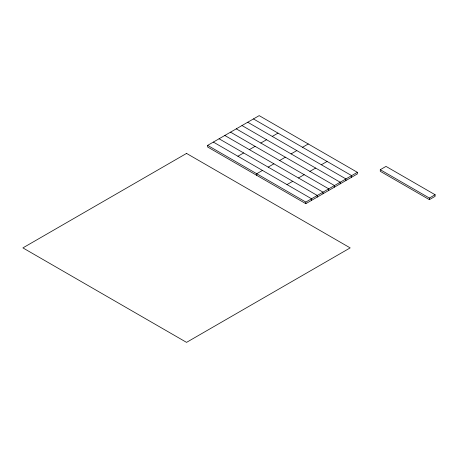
<?xml version="1.0" encoding="UTF-8"?>
<svg xmlns="http://www.w3.org/2000/svg" width="458" height="458" viewBox="0 0 458 458"><rect width="100%" height="100%" fill="white"/><g stroke="black" fill="none" stroke-linecap="round" stroke-linejoin="round"><path stroke-width="0.69" d="M207.634 145.386L259.176 115.628L357.366 172.317L357.366 173.92L305.818 203.678L207.634 146.995L207.634 145.386L305.818 202.075L357.366 172.317M237.908 156.252L243.633 152.949M249.358 149.64L255.089 146.331M260.814 143.028L266.545 139.719M272.27 136.415L278 133.106M262.451 170.428L256.726 173.731L256.726 175.34M268.182 167.118L273.907 163.809M279.632 160.506L285.363 157.197M291.088 153.894L296.818 150.585M302.543 147.276L308.274 143.972M287 184.597L292.725 181.288M298.456 177.985L304.181 174.675M309.906 171.372L315.636 168.063M321.361 164.754L327.092 161.451M380.277 169.706L386.008 166.397L435.1 194.742L435.1 196.35L429.375 199.654L380.277 171.309L380.277 169.706L429.375 198.051L435.1 194.742M253.451 118.937L351.635 175.62L351.635 177.229M247.726 122.24L345.91 178.929L345.91 180.532M241.996 125.549L340.18 182.232L340.18 183.841M236.271 128.853L334.455 185.542L334.455 187.15M230.54 132.162L328.73 188.851L328.73 190.454M224.815 135.471L322.999 192.154L322.999 193.763M219.09 138.774L317.274 195.463L317.274 197.066M213.359 142.083L311.543 198.766L311.543 200.375M429.375 198.051L429.375 199.654M305.818 202.075L305.818 203.678M186.543 153.419L22.9 247.893L186.543 342.372L350.181 247.893L186.543 153.419"/></g></svg>
